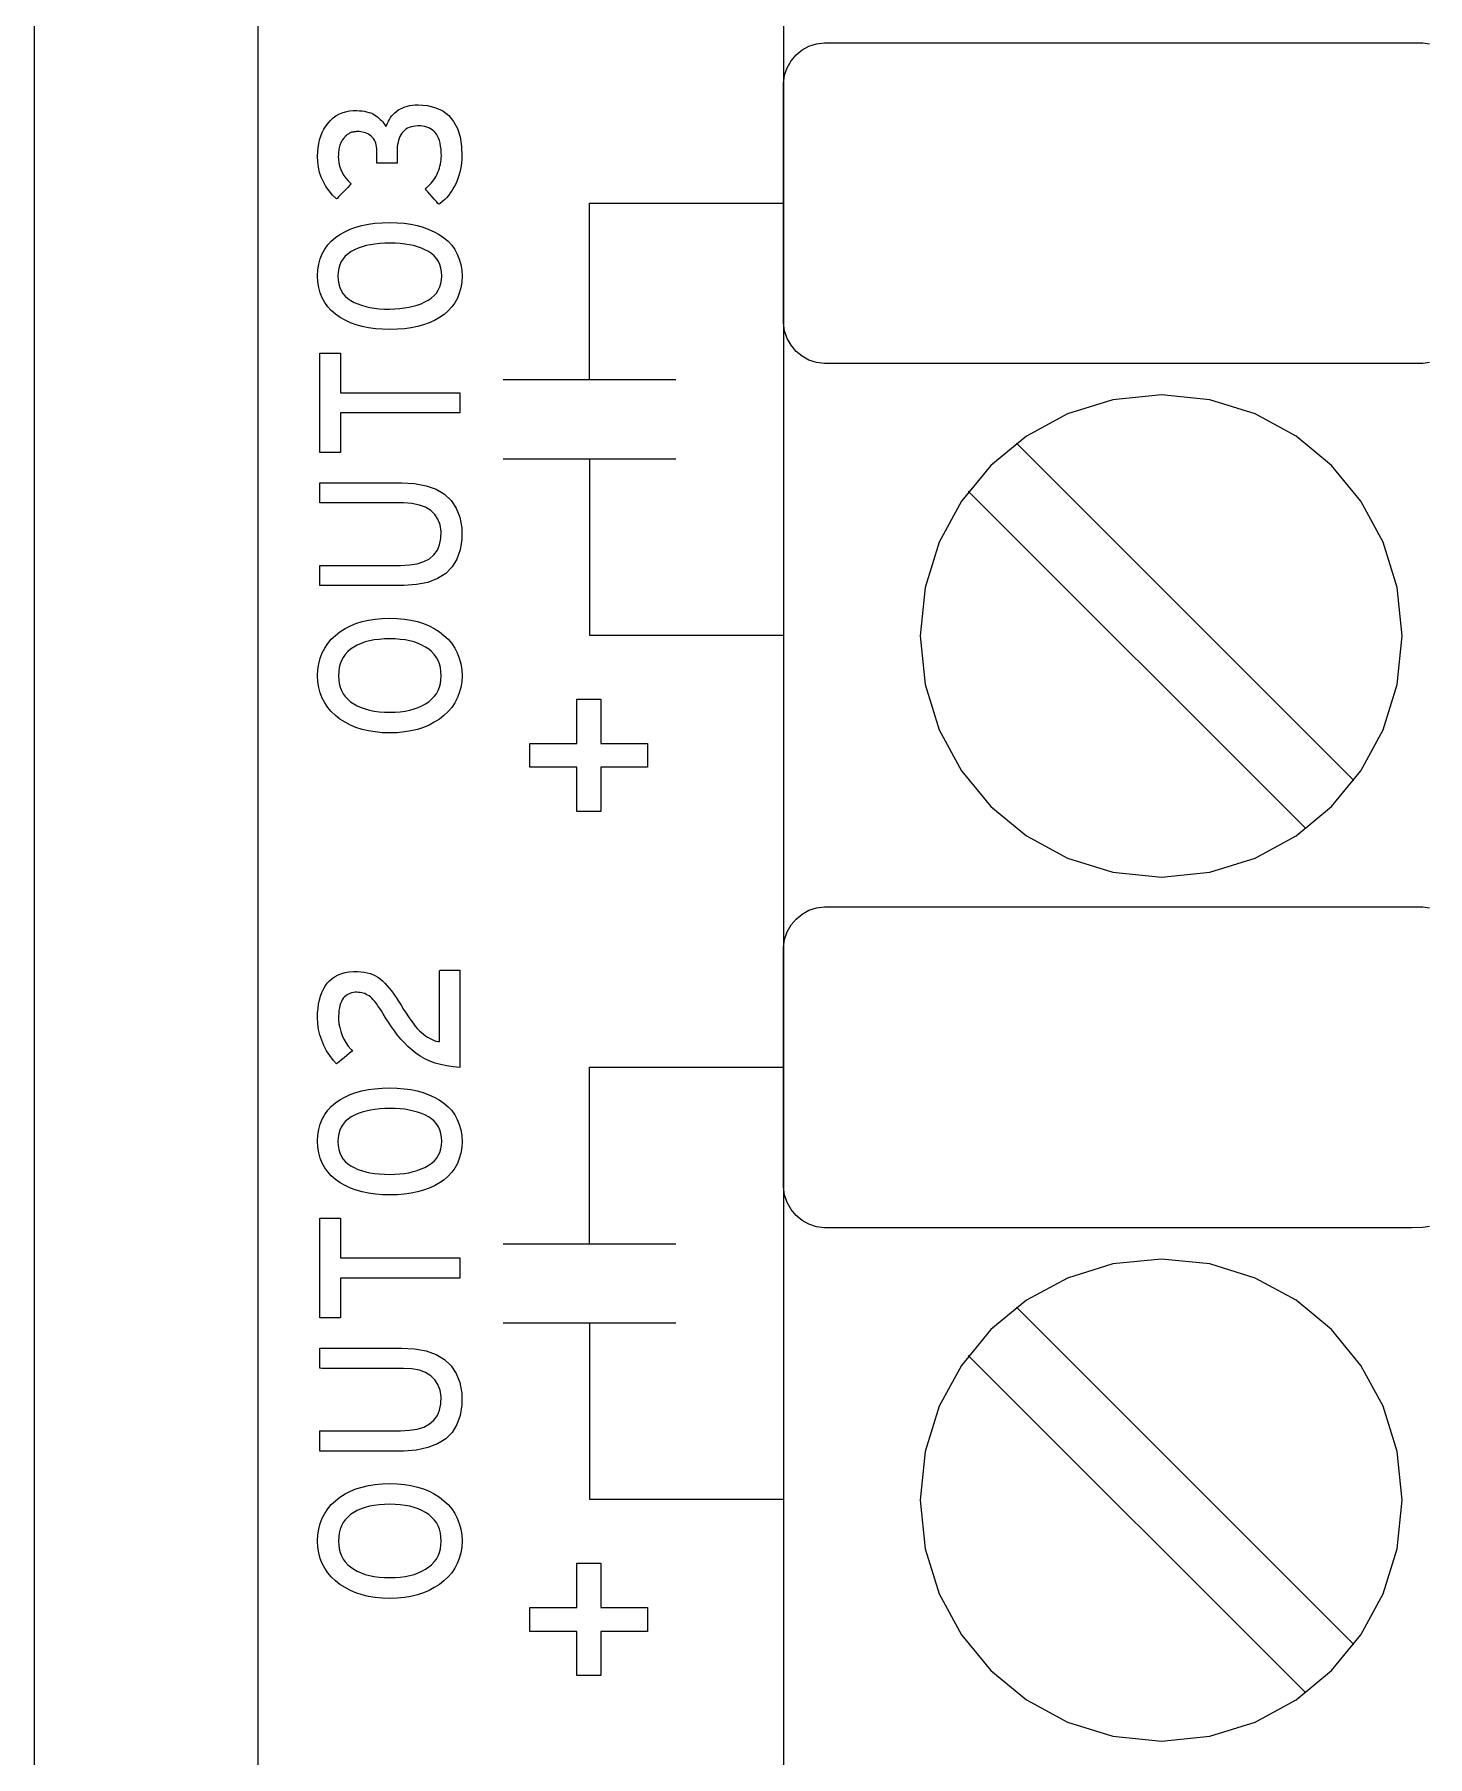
# Model space of a CAD drawing. Extents: x 1 to 47.7, y 0.2 to 33.3.
# Drawn here: x 31.778 to 32.745, y 3.557 to 4.752 of the extents above; entities that cross this region are included whole.
import ezdxf

# ---------------------------------------------------------------- set-up
doc = ezdxf.new("R2010")
doc.units = 0
doc.header["$MEASUREMENT"] = 0
doc.layers.add('4_0_____DWG', color=7, linetype='CONTINUOUS')

msp = doc.modelspace()

# ---------------------------------------------------------------- linework, layer by layer
at = {"layer": '4_0_____DWG'}
for points in [[(32.298, 4.9349), (32.298, 4.6472), (32.298, 4.5058), (32.298, 4.3666), (32.298, 4.2301), (32.298, 4.0967), (32.298, 3.9669), (32.298, 3.8411), (32.298, 3.7197), (32.298, 3.6032), (32.298, 3.4921)], [(31.9334, 3.5028), (31.9334, 3.581), (31.9334, 3.6619), (31.9334, 3.7452), (31.9334, 3.8309), (31.9334, 3.919), (31.9334, 4.0093), (31.9334, 4.102), (31.9334, 4.1967), (31.9334, 4.2936), (31.9334, 4.3925), (31.9334, 4.4934), (31.9334, 4.5962), (31.9334, 4.7009), (31.9334, 4.8073)], [(31.778, 3.5149), (31.778, 3.5693), (31.778, 3.6247), (31.778, 3.6812), (31.778, 3.7387), (31.778, 3.7973), (31.778, 3.8568), (31.778, 3.9174), (31.778, 3.9789), (31.778, 4.0413), (31.778, 4.1048), (31.778, 4.1691), (31.778, 4.2344), (31.778, 4.3006), (31.778, 4.3678), (31.778, 4.4358), (31.778, 4.5047), (31.778, 4.5744), (31.778, 4.645), (31.778, 4.7165), (31.778, 4.7888)], [(32.7464, 4.5246), (32.7418, 4.5239), (32.7343, 4.5238), (32.702, 4.5238), (32.648, 4.5238), (32.5803, 4.5238), (32.5073, 4.5238), (32.4373, 4.5238), (32.3785, 4.5238), (32.3391, 4.5238), (32.3264, 4.5238), (32.3208, 4.5245), (32.3156, 4.5262), (32.3109, 4.5289), (32.3068, 4.5323), (32.3033, 4.5365), (32.3006, 4.5412), (32.2988, 4.5465), (32.298, 4.5521), (32.298, 4.5571), (32.298, 4.5713), (32.298, 4.5936), (32.298, 4.6208), (32.298, 4.6496), (32.298, 4.6769), (32.298, 4.6992), (32.298, 4.7133), (32.298, 4.7183), (32.2988, 4.724), (32.3006, 4.7292), (32.3033, 4.734), (32.3068, 4.7381), (32.3109, 4.7416), (32.3156, 4.7442), (32.3208, 4.7459), (32.3264, 4.7466), (32.3391, 4.7466), (32.3785, 4.7466), (32.4373, 4.7466), (32.5073, 4.7466), (32.5803, 4.7466), (32.648, 4.7466), (32.702, 4.7466), (32.7343, 4.7466), (32.7418, 4.7466), (32.7464, 4.7458)], [(32.1633, 4.5127), (32.1633, 4.6352), (32.298, 4.6352)], [(31.9904, 4.5036), (32.0733, 4.5036), (32.0733, 4.4895), (31.9904, 4.4895), (31.9904, 4.4621), (31.9761, 4.4621), (31.9761, 4.5311), (31.9904, 4.5311), (31.9904, 4.5036)], [(32.1033, 4.5127), (32.2233, 4.5127)], [(32.694, 4.2343), (32.4597, 4.4685)], [(32.1033, 4.4577), (32.2233, 4.4577)], [(32.1633, 4.4577), (32.1633, 4.3352), (32.298, 4.3352)], [(32.6606, 4.2009), (32.4263, 4.4351)], [(32.1711, 4.2601), (32.2035, 4.2601), (32.2035, 4.2436), (32.1711, 4.2436), (32.1711, 4.2129), (32.1545, 4.2129), (32.1545, 4.2436), (32.122, 4.2436), (32.122, 4.2601), (32.1545, 4.2601), (32.1545, 4.2909), (32.1711, 4.2909), (32.1711, 4.2601)], [(32.7464, 3.9246), (32.7418, 3.9239), (32.7343, 3.9238), (32.702, 3.9238), (32.648, 3.9238), (32.5803, 3.9238), (32.5073, 3.9238), (32.4373, 3.9238), (32.3785, 3.9238), (32.3391, 3.9238), (32.3264, 3.9238), (32.3208, 3.9245), (32.3156, 3.9262), (32.3109, 3.9289), (32.3068, 3.9323), (32.3033, 3.9365), (32.3006, 3.9412), (32.2988, 3.9465), (32.298, 3.9521), (32.298, 3.9571), (32.298, 3.9713), (32.298, 3.9936), (32.298, 4.0208), (32.298, 4.0496), (32.298, 4.0769), (32.298, 4.0992), (32.298, 4.1133), (32.298, 4.1183), (32.2988, 4.124), (32.3006, 4.1292), (32.3033, 4.134), (32.3068, 4.1381), (32.3109, 4.1416), (32.3156, 4.1442), (32.3208, 4.1459), (32.3264, 4.1466), (32.3391, 4.1466), (32.3785, 4.1466), (32.4373, 4.1466), (32.5073, 4.1466), (32.5803, 4.1466), (32.648, 4.1466), (32.702, 4.1466), (32.7343, 4.1466), (32.7418, 4.1466), (32.7464, 4.1458)], [(32.1633, 3.9127), (32.1633, 4.0352), (32.298, 4.0352)], [(31.9904, 3.9028), (32.0733, 3.9028), (32.0733, 3.8887), (31.9904, 3.8887), (31.9904, 3.8612), (31.9761, 3.8612), (31.9761, 3.9303), (31.9904, 3.9303), (31.9904, 3.9028)], [(32.1033, 3.9127), (32.2233, 3.9127)], [(32.694, 3.6343), (32.4597, 3.8685)], [(32.1033, 3.8577), (32.2233, 3.8577)], [(32.1633, 3.8577), (32.1633, 3.7352), (32.298, 3.7352)], [(32.6606, 3.6008), (32.4263, 3.8351)], [(32.1711, 3.6601), (32.2035, 3.6601), (32.2035, 3.6435), (32.1711, 3.6435), (32.1711, 3.6129), (32.1545, 3.6129), (32.1545, 3.6435), (32.122, 3.6435), (32.122, 3.6601), (32.1545, 3.6601), (32.1545, 3.6909), (32.1711, 3.6909), (32.1711, 3.6601)]]:
    msp.add_lwpolyline(points, dxfattribs=at)
for points in [[(32.0444, 4.7035), (32.0509, 4.7029), (32.0566, 4.7015), (32.0615, 4.6992), (32.0656, 4.696), (32.069, 4.692), (32.0716, 4.6871), (32.0735, 4.6813), (32.0745, 4.6746), (32.0748, 4.6679), (32.0747, 4.6656), (32.0745, 4.6633), (32.0742, 4.6611), (32.0738, 4.6589), (32.0733, 4.6567), (32.0727, 4.6545), (32.072, 4.6524), (32.0712, 4.6503), (32.0703, 4.6482), (32.0692, 4.6462), (32.0681, 4.6443), (32.0669, 4.6425), (32.0656, 4.6408), (32.0643, 4.6392), (32.0628, 4.6377), (32.0613, 4.6363), (32.0597, 4.635), (32.0587, 4.6344), (32.0581, 4.635), (32.057, 4.6363), (32.0556, 4.6379), (32.054, 4.6397), (32.0525, 4.6415), (32.0511, 4.6431), (32.05, 4.6443), (32.0494, 4.645), (32.05, 4.6457), (32.0512, 4.6468), (32.0523, 4.6479), (32.0534, 4.649), (32.0543, 4.6502), (32.0552, 4.6514), (32.0561, 4.6527), (32.0568, 4.654), (32.0575, 4.6553), (32.0581, 4.6567), (32.0587, 4.6581), (32.0591, 4.6595), (32.0595, 4.6609), (32.0599, 4.6623), (32.0601, 4.6638), (32.0603, 4.6652), (32.0604, 4.6666), (32.0605, 4.668), (32.0604, 4.6703), (32.0603, 4.6727), (32.06, 4.6748), (32.0597, 4.6768), (32.0592, 4.6786), (32.0586, 4.6803), (32.0579, 4.6818), (32.0571, 4.6831), (32.0561, 4.6842), (32.0552, 4.6852), (32.0541, 4.6861), (32.0529, 4.6868), (32.0517, 4.6875), (32.0504, 4.688), (32.049, 4.6884), (32.0475, 4.6887), (32.0459, 4.6888), (32.0442, 4.6889), (32.0426, 4.6887), (32.041, 4.6885), (32.0396, 4.6882), (32.0382, 4.6877), (32.037, 4.6872), (32.0359, 4.6865), (32.0348, 4.6857), (32.0339, 4.6848), (32.0331, 4.6838), (32.0324, 4.6827), (32.0317, 4.6815), (32.0312, 4.6802), (32.0307, 4.6789), (32.0304, 4.6774), (32.0301, 4.6759), (32.0299, 4.6744), (32.0298, 4.6727), (32.0298, 4.6717), (32.0298, 4.6711), (32.0298, 4.6701), (32.0298, 4.6688), (32.0298, 4.6673), (32.0298, 4.6659), (32.0298, 4.6646), (32.0298, 4.6636), (32.0298, 4.663), (32.0297, 4.6629), (32.0287, 4.6629), (32.0269, 4.6629), (32.0248, 4.6629), (32.0224, 4.6629), (32.0201, 4.6629), (32.0181, 4.6629), (32.0165, 4.6629), (32.0158, 4.6629), (32.0157, 4.6631), (32.0157, 4.6638), (32.0157, 4.6649), (32.0157, 4.6662), (32.0157, 4.6677), (32.0157, 4.6691), (32.0157, 4.6704), (32.0157, 4.6712), (32.0157, 4.6716), (32.0157, 4.6729), (32.0155, 4.6743), (32.0153, 4.6756), (32.015, 4.6768), (32.0145, 4.678), (32.014, 4.679), (32.0133, 4.68), (32.0126, 4.6809), (32.0117, 4.6817), (32.0108, 4.6824), (32.0099, 4.683), (32.0089, 4.6835), (32.0079, 4.684), (32.0069, 4.6843), (32.0057, 4.6846), (32.0046, 4.6848), (32.0034, 4.6849), (32.0023, 4.6849), (32.0018, 4.6849), (32.0013, 4.6849), (32.0008, 4.6848), (32.0003, 4.6848), (31.9998, 4.6847), (31.9993, 4.6846), (31.9988, 4.6845), (31.9982, 4.6844), (31.9977, 4.6842), (31.9972, 4.684), (31.9967, 4.6837), (31.9962, 4.6834), (31.9957, 4.6831), (31.9952, 4.6828), (31.9947, 4.6824), (31.9943, 4.682), (31.9938, 4.6816), (31.9934, 4.6811), (31.9929, 4.6806), (31.9925, 4.6801), (31.9921, 4.6795), (31.9917, 4.6789), (31.9913, 4.6783), (31.9909, 4.6777), (31.9906, 4.677), (31.9903, 4.6762), (31.99, 4.6755), (31.9898, 4.6746), (31.9895, 4.6737), (31.9894, 4.6728), (31.9892, 4.6718), (31.9891, 4.6708), (31.989, 4.6698), (31.989, 4.6687), (31.9889, 4.6675), (31.989, 4.6654), (31.9893, 4.6631), (31.9898, 4.6608), (31.9906, 4.6586), (31.9916, 4.6565), (31.9928, 4.6544), (31.9942, 4.6525), (31.9958, 4.6506), (31.9977, 4.6488), (31.9977, 4.6483), (31.9968, 4.6474), (31.9955, 4.646), (31.9938, 4.6443), (31.9921, 4.6426), (31.9905, 4.6409), (31.989, 4.6395), (31.9881, 4.6385), (31.9877, 4.6381), (31.9849, 4.6408), (31.9825, 4.6437), (31.9804, 4.6467), (31.9786, 4.6499), (31.9771, 4.6532), (31.976, 4.6566), (31.9752, 4.6603), (31.9747, 4.664), (31.9746, 4.6678), (31.9747, 4.6709), (31.975, 4.6738), (31.9754, 4.6765), (31.976, 4.6792), (31.9768, 4.6818), (31.9778, 4.6842), (31.979, 4.6865), (31.9803, 4.6887), (31.9818, 4.6908), (31.9835, 4.6927), (31.9853, 4.6944), (31.9872, 4.6958), (31.9894, 4.697), (31.9916, 4.698), (31.994, 4.6987), (31.9966, 4.6992), (31.9993, 4.6995), (32.0018, 4.6995), (32.0036, 4.6994), (32.0054, 4.6992), (32.0071, 4.699), (32.0086, 4.6987), (32.0101, 4.6982), (32.0115, 4.6978), (32.0128, 4.6972), (32.014, 4.6966), (32.0151, 4.6959), (32.0161, 4.6951), (32.0171, 4.6943), (32.0181, 4.6934), (32.019, 4.6925), (32.0198, 4.6916), (32.0206, 4.6906), (32.0213, 4.6895), (32.022, 4.6884), (32.0225, 4.6892), (32.023, 4.6907), (32.0237, 4.6921), (32.0244, 4.6934), (32.0252, 4.6947), (32.0262, 4.6959), (32.0272, 4.697), (32.0283, 4.698), (32.0295, 4.699), (32.0308, 4.6999), (32.0322, 4.7007), (32.0337, 4.7014), (32.0352, 4.702), (32.0369, 4.7025), (32.0386, 4.7029), (32.0405, 4.7032), (32.0424, 4.7034)], [(32.0245, 4.6217), (32.0297, 4.6216), (32.0346, 4.6212), (32.0393, 4.6205), (32.0437, 4.6196), (32.0479, 4.6185), (32.0518, 4.617), (32.0556, 4.6153), (32.059, 4.6134), (32.0623, 4.6112), (32.0651, 4.6087), (32.0677, 4.606), (32.0698, 4.603), (32.0715, 4.5998), (32.0729, 4.5963), (32.0739, 4.5926), (32.0746, 4.5887), (32.0749, 4.5845), (32.0746, 4.5803), (32.074, 4.5764), (32.0729, 4.5727), (32.0716, 4.5693), (32.0698, 4.5661), (32.0677, 4.5631), (32.0652, 4.5604), (32.0624, 4.558), (32.0592, 4.5558), (32.0558, 4.5538), (32.0521, 4.5521), (32.0482, 4.5507), (32.044, 4.5495), (32.0396, 4.5486), (32.0349, 4.548), (32.03, 4.5476), (32.0248, 4.5475), (32.0196, 4.5476), (32.0147, 4.548), (32.01, 4.5486), (32.0056, 4.5496), (32.0014, 4.5508), (31.9974, 4.5522), (31.9937, 4.5539), (31.9902, 4.5559), (31.987, 4.5581), (31.9841, 4.5606), (31.9816, 4.5633), (31.9795, 4.5663), (31.9777, 4.5695), (31.9764, 4.573), (31.9754, 4.5766), (31.9748, 4.5806), (31.9746, 4.5847), (31.9748, 4.5889), (31.9754, 4.5929), (31.9764, 4.5966), (31.9778, 4.6), (31.9795, 4.6032), (31.9816, 4.6062), (31.9841, 4.6089), (31.9869, 4.6113), (31.9901, 4.6135), (31.9935, 4.6154), (31.9972, 4.6171), (32.0011, 4.6185), (32.0053, 4.6197), (32.0098, 4.6206), (32.0144, 4.6212), (32.0194, 4.6216)], [(32.0248, 4.6075), (32.0212, 4.6074), (32.0177, 4.6072), (32.0144, 4.6068), (32.0112, 4.6063), (32.0082, 4.6057), (32.0054, 4.6049), (32.0027, 4.6039), (32.0001, 4.6028), (31.9978, 4.6016), (31.9957, 4.6001), (31.9938, 4.5984), (31.9923, 4.5966), (31.991, 4.5946), (31.99, 4.5923), (31.9893, 4.5899), (31.9888, 4.5873), (31.9887, 4.5845), (31.9888, 4.5817), (31.9893, 4.5791), (31.99, 4.5767), (31.991, 4.5745), (31.9922, 4.5725), (31.9938, 4.5707), (31.9956, 4.5691), (31.9976, 4.5676), (32, 4.5663), (32.0025, 4.5652), (32.0051, 4.5643), (32.008, 4.5634), (32.0109, 4.5628), (32.0141, 4.5623), (32.0174, 4.5619), (32.0209, 4.5617), (32.0245, 4.5617), (32.0281, 4.5618), (32.0316, 4.562), (32.0349, 4.5624), (32.038, 4.5629), (32.041, 4.5636), (32.0438, 4.5644), (32.0465, 4.5654), (32.049, 4.5666), (32.0514, 4.5679), (32.0535, 4.5693), (32.0554, 4.571), (32.057, 4.5728), (32.0583, 4.5748), (32.0594, 4.577), (32.0601, 4.5794), (32.0606, 4.582), (32.0608, 4.5847), (32.0606, 4.5875), (32.0601, 4.5901), (32.0594, 4.5926), (32.0584, 4.5948), (32.0571, 4.5968), (32.0555, 4.5986), (32.0536, 4.6003), (32.0515, 4.6017), (32.0491, 4.6029), (32.0466, 4.604), (32.044, 4.6049), (32.0412, 4.6057), (32.0382, 4.6063), (32.0351, 4.6068), (32.0318, 4.6072), (32.0284, 4.6074)], [(32.5603, 4.1673), (32.594, 4.1707), (32.6254, 4.1804), (32.6538, 4.1959), (32.6785, 4.2163), (32.6989, 4.2411), (32.7143, 4.2695), (32.724, 4.3009), (32.7274, 4.3347), (32.724, 4.3684), (32.7143, 4.3998), (32.6989, 4.4282), (32.6785, 4.453), (32.6538, 4.4734), (32.6254, 4.4888), (32.594, 4.4986), (32.5603, 4.502), (32.5266, 4.4986), (32.4952, 4.4888), (32.4668, 4.4734), (32.442, 4.453), (32.4215, 4.4282), (32.406, 4.3998), (32.3963, 4.3684), (32.3929, 4.3347), (32.3963, 4.3009), (32.406, 4.2695), (32.4215, 4.2411), (32.442, 4.2163), (32.4668, 4.1959), (32.4952, 4.1804), (32.5266, 4.1707)], [(32.0328, 4.4411), (32.0419, 4.4406), (32.0499, 4.439), (32.0568, 4.4366), (32.0626, 4.4331), (32.0673, 4.4287), (32.0708, 4.4234), (32.0733, 4.4171), (32.0746, 4.4098), (32.0747, 4.4017), (32.0736, 4.3944), (32.0713, 4.388), (32.0679, 4.3826), (32.0635, 4.3781), (32.0579, 4.3745), (32.0511, 4.3719), (32.0433, 4.3703), (32.0344, 4.3696), (32.0311, 4.3696), (32.0261, 4.3696), (32.0184, 4.3696), (32.0092, 4.3696), (31.9994, 4.3696), (31.9901, 4.3696), (31.9825, 4.3696), (31.9775, 4.3696), (31.9761, 4.3696), (31.9761, 4.3703), (31.9761, 4.3719), (31.9761, 4.374), (31.9761, 4.3764), (31.9761, 4.3788), (31.9761, 4.381), (31.9761, 4.3827), (31.9761, 4.3836), (31.9769, 4.3837), (31.9812, 4.3837), (31.9884, 4.3837), (31.9973, 4.3837), (32.007, 4.3837), (32.0164, 4.3837), (32.0244, 4.3837), (32.03, 4.3837), (32.0321, 4.3837), (32.0383, 4.384), (32.0437, 4.3848), (32.0483, 4.3863), (32.0522, 4.3883), (32.0553, 4.391), (32.0577, 4.3942), (32.0593, 4.3979), (32.0602, 4.4023), (32.0603, 4.4072), (32.0596, 4.4118), (32.0581, 4.4157), (32.056, 4.4191), (32.0531, 4.4219), (32.0495, 4.4241), (32.0452, 4.4256), (32.0401, 4.4266), (32.0343, 4.427), (32.0317, 4.427), (32.0266, 4.427), (32.0189, 4.427), (32.0095, 4.427), (31.9996, 4.427), (31.9903, 4.427), (31.9826, 4.427), (31.9775, 4.427), (31.9761, 4.427), (31.9761, 4.4278), (31.9761, 4.4293), (31.9761, 4.4314), (31.9761, 4.4338), (31.9761, 4.4363), (31.9761, 4.4384), (31.9761, 4.4401), (31.9761, 4.441), (31.9769, 4.4411), (31.9813, 4.4411), (31.9885, 4.4411), (31.9976, 4.4411), (32.0074, 4.4411), (32.0169, 4.4411), (32.025, 4.4411), (32.0307, 4.4411)], [(32.0247, 4.3471), (32.0298, 4.3469), (32.0348, 4.3464), (32.0394, 4.3457), (32.0439, 4.3446), (32.048, 4.3433), (32.052, 4.3417), (32.0556, 4.3398), (32.0591, 4.3376), (32.0623, 4.3351), (32.0651, 4.3324), (32.0677, 4.3294), (32.0698, 4.3263), (32.0715, 4.3229), (32.0729, 4.3193), (32.0739, 4.3154), (32.0746, 4.3114), (32.0749, 4.3071), (32.0746, 4.3029), (32.0739, 4.2989), (32.0729, 4.2951), (32.0715, 4.2915), (32.0698, 4.2882), (32.0677, 4.2851), (32.0651, 4.2822), (32.0623, 4.2795), (32.0591, 4.277), (32.0556, 4.2747), (32.052, 4.2728), (32.048, 4.2711), (32.0439, 4.2698), (32.0394, 4.2687), (32.0348, 4.268), (32.0298, 4.2675), (32.0247, 4.2673), (32.0195, 4.2675), (32.0146, 4.268), (32.0099, 4.2687), (32.0054, 4.2698), (32.0012, 4.2711), (31.9973, 4.2728), (31.9936, 4.2747), (31.9901, 4.277), (31.9869, 4.2795), (31.9841, 4.2822), (31.9816, 4.2851), (31.9795, 4.2882), (31.9778, 4.2915), (31.9764, 4.2951), (31.9754, 4.2989), (31.9748, 4.3029), (31.9746, 4.3071), (31.9748, 4.3114), (31.9754, 4.3154), (31.9764, 4.3193), (31.9778, 4.3229), (31.9795, 4.3263), (31.9816, 4.3294), (31.9841, 4.3324), (31.9869, 4.3351), (31.9901, 4.3376), (31.9936, 4.3398), (31.9973, 4.3417), (32.0012, 4.3433), (32.0054, 4.3446), (32.0099, 4.3457), (32.0146, 4.3464), (32.0195, 4.3469)], [(32.0247, 4.3327), (32.0209, 4.3326), (32.0172, 4.3323), (32.0138, 4.3319), (32.0106, 4.3313), (32.0076, 4.3305), (32.0047, 4.3295), (32.0021, 4.3283), (31.9997, 4.327), (31.9974, 4.3255), (31.9955, 4.3238), (31.9938, 4.3219), (31.9924, 4.3198), (31.9912, 4.3176), (31.9903, 4.3153), (31.9896, 4.3127), (31.9892, 4.31), (31.9891, 4.3071), (31.9892, 4.3043), (31.9896, 4.3016), (31.9903, 4.2991), (31.9912, 4.2968), (31.9924, 4.2946), (31.9938, 4.2926), (31.9955, 4.2907), (31.9974, 4.289), (31.9997, 4.2875), (32.0021, 4.2861), (32.0047, 4.285), (32.0076, 4.284), (32.0106, 4.2831), (32.0138, 4.2825), (32.0172, 4.282), (32.0209, 4.2818), (32.0247, 4.2817), (32.0284, 4.2818), (32.032, 4.282), (32.0354, 4.2825), (32.0386, 4.2831), (32.0416, 4.284), (32.0444, 4.285), (32.047, 4.2861), (32.0494, 4.2875), (32.0517, 4.289), (32.0537, 4.2907), (32.0555, 4.2926), (32.057, 4.2946), (32.0582, 4.2968), (32.0591, 4.2991), (32.0598, 4.3016), (32.0602, 4.3043), (32.0603, 4.3071), (32.0602, 4.31), (32.0598, 4.3127), (32.0591, 4.3153), (32.0582, 4.3176), (32.057, 4.3198), (32.0555, 4.3219), (32.0537, 4.3238), (32.0517, 4.3255), (32.0494, 4.327), (32.047, 4.3283), (32.0444, 4.3295), (32.0416, 4.3305), (32.0386, 4.3313), (32.0354, 4.3319), (32.032, 4.3323), (32.0284, 4.3326)], [(32.0733, 4.0351), (32.0686, 4.0355), (32.0642, 4.0361), (32.06, 4.037), (32.0561, 4.0381), (32.0524, 4.0394), (32.0489, 4.041), (32.0457, 4.0428), (32.0427, 4.0449), (32.0399, 4.0472), (32.0373, 4.0496), (32.0348, 4.0521), (32.0324, 4.0548), (32.0301, 4.0575), (32.0279, 4.0604), (32.0258, 4.0633), (32.0237, 4.0664), (32.0218, 4.0695), (32.0202, 4.0722), (32.0189, 4.0743), (32.0177, 4.0761), (32.0165, 4.0779), (32.0154, 4.0794), (32.0143, 4.0808), (32.0132, 4.082), (32.0122, 4.0831), (32.0112, 4.084), (32.0103, 4.0847), (32.0093, 4.0853), (32.0083, 4.0858), (32.0073, 4.0863), (32.0063, 4.0866), (32.0052, 4.0869), (32.0041, 4.0871), (32.003, 4.0872), (32.0019, 4.0873), (32.0006, 4.0873), (31.9994, 4.0871), (31.9982, 4.0869), (31.997, 4.0865), (31.996, 4.086), (31.995, 4.0855), (31.9941, 4.0848), (31.9932, 4.084), (31.9924, 4.0831), (31.9917, 4.0821), (31.9911, 4.0809), (31.9905, 4.0795), (31.99, 4.078), (31.9897, 4.0764), (31.9894, 4.0746), (31.9892, 4.0727), (31.9891, 4.0707), (31.9891, 4.0683), (31.9894, 4.0654), (31.9899, 4.0627), (31.9906, 4.06), (31.9916, 4.0573), (31.9928, 4.0548), (31.9942, 4.0523), (31.9959, 4.0499), (31.9978, 4.0475), (31.9987, 4.0464), (31.9979, 4.0458), (31.9965, 4.0447), (31.9948, 4.0433), (31.9929, 4.0418), (31.9911, 4.0403), (31.9895, 4.039), (31.9883, 4.038), (31.9877, 4.0375), (31.9855, 4.04), (31.983, 4.0433), (31.9808, 4.0467), (31.979, 4.0502), (31.9774, 4.0539), (31.9762, 4.0576), (31.9753, 4.0615), (31.9748, 4.0655), (31.9746, 4.0697), (31.9746, 4.073), (31.9749, 4.0761), (31.9753, 4.0791), (31.9759, 4.0819), (31.9766, 4.0846), (31.9775, 4.0871), (31.9786, 4.0894), (31.9799, 4.0915), (31.9813, 4.0935), (31.9829, 4.0953), (31.9847, 4.0968), (31.9867, 4.0982), (31.9889, 4.0993), (31.9913, 4.1002), (31.9938, 4.1009), (31.9965, 4.1014), (31.9994, 4.1016), (32.0022, 4.1017), (32.0046, 4.1015), (32.0068, 4.1012), (32.009, 4.1008), (32.011, 4.1003), (32.013, 4.0995), (32.0148, 4.0987), (32.0165, 4.0977), (32.0181, 4.0966), (32.0196, 4.0952), (32.0212, 4.0937), (32.0227, 4.092), (32.0243, 4.0902), (32.0259, 4.0882), (32.0275, 4.086), (32.0291, 4.0836), (32.0308, 4.0811), (32.0325, 4.0783), (32.0342, 4.0754), (32.036, 4.0727), (32.0377, 4.0702), (32.0393, 4.0679), (32.0409, 4.0658), (32.0424, 4.0638), (32.0438, 4.0621), (32.0452, 4.0606), (32.0466, 4.0593), (32.048, 4.0582), (32.0494, 4.0571), (32.0508, 4.0561), (32.0522, 4.0553), (32.0537, 4.0546), (32.0551, 4.0539), (32.0566, 4.0534), (32.0582, 4.053), (32.0592, 4.053), (32.0592, 4.0559), (32.0592, 4.0615), (32.0592, 4.0689), (32.0592, 4.0772), (32.0592, 4.0856), (32.0592, 4.0932), (32.0592, 4.099), (32.0592, 4.1022), (32.0594, 4.1026), (32.0604, 4.1026), (32.0621, 4.1026), (32.0643, 4.1026), (32.0666, 4.1026), (32.069, 4.1026), (32.071, 4.1026), (32.0726, 4.1026), (32.0733, 4.1026), (32.0733, 4.1011), (32.0733, 4.0954), (32.0733, 4.0866), (32.0733, 4.0759), (32.0733, 4.0644), (32.0733, 4.0534), (32.0733, 4.044), (32.0733, 4.0375)], [(32.0245, 4.0208), (32.0297, 4.0207), (32.0346, 4.0203), (32.0393, 4.0197), (32.0437, 4.0188), (32.0479, 4.0176), (32.0518, 4.0161), (32.0556, 4.0145), (32.059, 4.0125), (32.0623, 4.0103), (32.0651, 4.0078), (32.0677, 4.0051), (32.0698, 4.0021), (32.0715, 3.9989), (32.0729, 3.9954), (32.0739, 3.9917), (32.0746, 3.9878), (32.0749, 3.9836), (32.0746, 3.9794), (32.074, 3.9755), (32.0729, 3.9718), (32.0716, 3.9684), (32.0698, 3.9652), (32.0677, 3.9623), (32.0652, 3.9596), (32.0624, 3.9571), (32.0592, 3.9549), (32.0558, 3.9529), (32.0521, 3.9513), (32.0482, 3.9498), (32.044, 3.9487), (32.0396, 3.9477), (32.0349, 3.9471), (32.03, 3.9467), (32.0248, 3.9466), (32.0196, 3.9467), (32.0147, 3.9471), (32.01, 3.9478), (32.0056, 3.9487), (32.0014, 3.9499), (31.9974, 3.9513), (31.9937, 3.953), (31.9902, 3.955), (31.987, 3.9573), (31.9841, 3.9597), (31.9816, 3.9625), (31.9795, 3.9654), (31.9777, 3.9686), (31.9764, 3.9721), (31.9754, 3.9758), (31.9748, 3.9797), (31.9746, 3.9838), (31.9748, 3.988), (31.9754, 3.992), (31.9764, 3.9957), (31.9778, 3.9991), (31.9795, 4.0023), (31.9816, 4.0053), (31.9841, 4.008), (31.9869, 4.0104), (31.9901, 4.0126), (31.9935, 4.0145), (31.9972, 4.0162), (32.0011, 4.0176), (32.0053, 4.0188), (32.0098, 4.0197), (32.0144, 4.0203), (32.0194, 4.0207)], [(32.0248, 4.0066), (32.0212, 4.0065), (32.0177, 4.0063), (32.0144, 4.0059), (32.0112, 4.0054), (32.0082, 4.0048), (32.0054, 4.004), (32.0027, 4.003), (32.0001, 4.0019), (31.9978, 4.0007), (31.9957, 3.9992), (31.9938, 3.9976), (31.9923, 3.9957), (31.991, 3.9937), (31.99, 3.9914), (31.9893, 3.989), (31.9888, 3.9864), (31.9887, 3.9836), (31.9888, 3.9808), (31.9893, 3.9782), (31.99, 3.9758), (31.991, 3.9736), (31.9922, 3.9716), (31.9938, 3.9698), (31.9956, 3.9682), (31.9976, 3.9667), (32, 3.9655), (32.0025, 3.9643), (32.0051, 3.9634), (32.008, 3.9626), (32.0109, 3.9619), (32.0141, 3.9614), (32.0174, 3.9611), (32.0209, 3.9609), (32.0245, 3.9608), (32.0281, 3.9609), (32.0316, 3.9611), (32.0349, 3.9615), (32.038, 3.962), (32.041, 3.9627), (32.0438, 3.9636), (32.0465, 3.9646), (32.049, 3.9657), (32.0514, 3.967), (32.0535, 3.9684), (32.0554, 3.9701), (32.057, 3.9719), (32.0583, 3.9739), (32.0594, 3.9761), (32.0601, 3.9785), (32.0606, 3.9811), (32.0608, 3.9838), (32.0606, 3.9866), (32.0601, 3.9893), (32.0594, 3.9917), (32.0584, 3.9939), (32.0571, 3.9959), (32.0555, 3.9978), (32.0536, 3.9994), (32.0515, 4.0008), (32.0491, 4.0021), (32.0466, 4.0031), (32.044, 4.004), (32.0412, 4.0048), (32.0382, 4.0055), (32.0351, 4.006), (32.0318, 4.0063), (32.0284, 4.0065)], [(32.5603, 3.5673), (32.594, 3.5707), (32.6254, 3.5804), (32.6538, 3.5959), (32.6785, 3.6163), (32.6989, 3.6411), (32.7143, 3.6695), (32.724, 3.7009), (32.7274, 3.7347), (32.724, 3.7684), (32.7143, 3.7998), (32.6989, 3.8282), (32.6785, 3.853), (32.6538, 3.8734), (32.6254, 3.8888), (32.594, 3.8986), (32.5603, 3.902), (32.5266, 3.8986), (32.4952, 3.8888), (32.4668, 3.8734), (32.442, 3.853), (32.4215, 3.8282), (32.406, 3.7998), (32.3963, 3.7684), (32.3929, 3.7347), (32.3963, 3.7009), (32.406, 3.6695), (32.4215, 3.6411), (32.442, 3.6163), (32.4668, 3.5959), (32.4952, 3.5804), (32.5266, 3.5707)], [(32.0328, 3.8402), (32.0419, 3.8397), (32.0499, 3.8382), (32.0568, 3.8357), (32.0626, 3.8322), (32.0673, 3.8278), (32.0708, 3.8225), (32.0733, 3.8162), (32.0746, 3.8089), (32.0747, 3.8009), (32.0736, 3.7935), (32.0713, 3.7871), (32.0679, 3.7817), (32.0635, 3.7772), (32.0579, 3.7737), (32.0511, 3.7711), (32.0433, 3.7694), (32.0344, 3.7687), (32.0311, 3.7687), (32.0261, 3.7687), (32.0184, 3.7687), (32.0092, 3.7687), (31.9994, 3.7687), (31.9901, 3.7687), (31.9825, 3.7687), (31.9775, 3.7687), (31.9761, 3.7687), (31.9761, 3.7694), (31.9761, 3.771), (31.9761, 3.7731), (31.9761, 3.7755), (31.9761, 3.7779), (31.9761, 3.7801), (31.9761, 3.7818), (31.9761, 3.7827), (31.9769, 3.7828), (31.9812, 3.7828), (31.9884, 3.7828), (31.9973, 3.7828), (32.007, 3.7828), (32.0164, 3.7828), (32.0244, 3.7828), (32.03, 3.7828), (32.0321, 3.7828), (32.0383, 3.7831), (32.0437, 3.784), (32.0483, 3.7854), (32.0522, 3.7875), (32.0553, 3.7901), (32.0577, 3.7933), (32.0593, 3.7971), (32.0602, 3.8014), (32.0603, 3.8063), (32.0596, 3.8109), (32.0581, 3.8149), (32.056, 3.8182), (32.0531, 3.821), (32.0495, 3.8232), (32.0452, 3.8248), (32.0401, 3.8257), (32.0343, 3.8261), (32.0317, 3.8261), (32.0266, 3.8261), (32.0189, 3.8261), (32.0095, 3.8261), (31.9996, 3.8261), (31.9903, 3.8261), (31.9826, 3.8261), (31.9775, 3.8261), (31.9761, 3.8262), (31.9761, 3.8269), (31.9761, 3.8284), (31.9761, 3.8305), (31.9761, 3.8329), (31.9761, 3.8354), (31.9761, 3.8376), (31.9761, 3.8392), (31.9761, 3.8401), (31.9769, 3.8402), (31.9813, 3.8402), (31.9885, 3.8402), (31.9976, 3.8402), (32.0074, 3.8402), (32.0169, 3.8402), (32.025, 3.8402), (32.0307, 3.8402)], [(32.0247, 3.7462), (32.0298, 3.746), (32.0348, 3.7455), (32.0394, 3.7448), (32.0439, 3.7437), (32.048, 3.7424), (32.052, 3.7408), (32.0556, 3.7389), (32.0591, 3.7367), (32.0623, 3.7342), (32.0651, 3.7315), (32.0677, 3.7286), (32.0698, 3.7254), (32.0715, 3.722), (32.0729, 3.7184), (32.0739, 3.7145), (32.0746, 3.7105), (32.0749, 3.7062), (32.0746, 3.702), (32.0739, 3.698), (32.0729, 3.6942), (32.0715, 3.6906), (32.0698, 3.6873), (32.0677, 3.6842), (32.0651, 3.6813), (32.0623, 3.6786), (32.0591, 3.6761), (32.0556, 3.6739), (32.052, 3.6719), (32.048, 3.6703), (32.0439, 3.6689), (32.0394, 3.6678), (32.0348, 3.6671), (32.0298, 3.6666), (32.0247, 3.6664), (32.0195, 3.6666), (32.0146, 3.6671), (32.0099, 3.6678), (32.0054, 3.6689), (32.0012, 3.6703), (31.9973, 3.6719), (31.9936, 3.6739), (31.9901, 3.6761), (31.9869, 3.6786), (31.9841, 3.6813), (31.9816, 3.6842), (31.9795, 3.6873), (31.9778, 3.6906), (31.9764, 3.6942), (31.9754, 3.698), (31.9748, 3.702), (31.9746, 3.7062), (31.9748, 3.7105), (31.9754, 3.7145), (31.9764, 3.7184), (31.9778, 3.722), (31.9795, 3.7254), (31.9816, 3.7286), (31.9841, 3.7315), (31.9869, 3.7342), (31.9901, 3.7367), (31.9936, 3.7389), (31.9973, 3.7408), (32.0012, 3.7424), (32.0054, 3.7437), (32.0099, 3.7448), (32.0146, 3.7455), (32.0195, 3.746)], [(32.0247, 3.7318), (32.0209, 3.7317), (32.0172, 3.7314), (32.0138, 3.731), (32.0106, 3.7304), (32.0076, 3.7296), (32.0047, 3.7286), (32.0021, 3.7274), (31.9997, 3.7261), (31.9974, 3.7246), (31.9955, 3.7229), (31.9938, 3.721), (31.9924, 3.719), (31.9912, 3.7168), (31.9903, 3.7144), (31.9896, 3.7118), (31.9892, 3.7091), (31.9891, 3.7062), (31.9892, 3.7034), (31.9896, 3.7007), (31.9903, 3.6982), (31.9912, 3.6959), (31.9924, 3.6937), (31.9938, 3.6917), (31.9955, 3.6898), (31.9974, 3.6882), (31.9997, 3.6866), (32.0021, 3.6853), (32.0047, 3.6841), (32.0076, 3.6831), (32.0106, 3.6823), (32.0138, 3.6816), (32.0172, 3.6812), (32.0209, 3.6809), (32.0247, 3.6808), (32.0284, 3.6809), (32.032, 3.6812), (32.0354, 3.6816), (32.0386, 3.6823), (32.0416, 3.6831), (32.0444, 3.6841), (32.047, 3.6853), (32.0494, 3.6866), (32.0517, 3.6882), (32.0537, 3.6898), (32.0555, 3.6917), (32.057, 3.6937), (32.0582, 3.6959), (32.0591, 3.6982), (32.0598, 3.7007), (32.0602, 3.7034), (32.0603, 3.7062), (32.0602, 3.7091), (32.0598, 3.7118), (32.0591, 3.7144), (32.0582, 3.7168), (32.057, 3.719), (32.0555, 3.721), (32.0537, 3.7229), (32.0517, 3.7246), (32.0494, 3.7261), (32.047, 3.7274), (32.0444, 3.7286), (32.0416, 3.7296), (32.0386, 3.7304), (32.0354, 3.731), (32.032, 3.7314), (32.0284, 3.7317)]]:
    msp.add_lwpolyline(points, close=True, dxfattribs=at)

doc.saveas('drawing.dxf')
